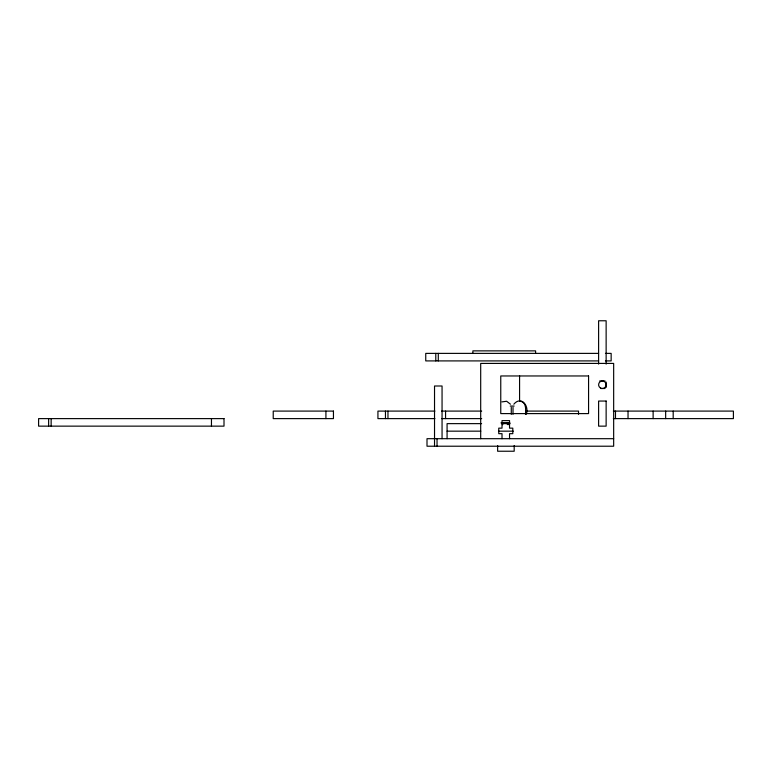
<?xml version="1.0" encoding="UTF-8"?>
<svg xmlns="http://www.w3.org/2000/svg" width="772" height="772" viewBox="0 0 772 772"><rect width="100%" height="100%" fill="white"/><g stroke="black" fill="none" stroke-linecap="round" stroke-linejoin="round"><path stroke-width="1.16" d="M502.611 424.639L502.611 422.631M508.941 424.639L508.941 422.631M513.843 404.19C521.042 395.553 529.467 405.628 526.263 414.303M501.916 401.894L506.654 401.266L510.437 404.19M598.609 353.383L425.748 353.383L425.748 360.91L598.609 360.91M605.451 353.383L611.154 353.383L611.154 360.91L605.451 360.91M599.68 380.982L605.055 380.982M600.761 388.509L605.055 388.509M510.234 406.072L514.133 406.072M434.906 411.09L377.933 411.09L377.933 418.617L434.906 418.617M441.632 411.09L481.68 411.09M525.568 411.09L578.527 411.09L578.527 414.313M613.335 411.09L733.4 411.09L733.4 418.617L613.335 418.617M441.632 418.617L481.68 418.617M501.086 422.631L509.781 422.631M481.603 423.635L447.075 423.635L447.075 438.689M501.26 423.635L510.128 423.635M447.075 431.162L480.792 431.162M498.857 431.162L513.303 431.162M613.663 438.689L427.003 438.689L427.003 446.216L613.663 446.216L613.663 363.419L480.695 363.419L480.695 438.689M520.868 401.266C526.552 402.801 525.713 409.835 525.491 414.303M502.572 422.631L502.572 424.639M673.184 411.09L673.184 418.617M665.657 411.09L665.657 418.617M653.122 411.09L653.122 418.617M628.032 411.09L628.032 418.617M615.487 411.09L615.487 418.617M606.136 364.123L606.136 320.766L598.609 320.766L598.609 364.123M606.136 382.053L606.136 387.438M535.604 353.383L535.604 350.874L472.879 350.874L472.879 353.383M519.575 375.781L519.575 401.411M514.191 445.531L514.191 451.234L497.631 451.234L497.631 445.531M513.013 407.327L513.013 414.303M511.276 407.327L511.276 414.303M509.539 438.689L509.539 433.671L512.801 433.671L512.801 428.151L509.539 428.151L509.539 420.624L502.012 420.624L502.012 428.151L498.751 428.151L498.751 433.671L502.012 433.671L502.012 438.689M508.98 422.631L508.98 424.639M445.56 411.09L445.56 418.617M442.057 438.689L442.057 386L434.53 386L434.53 446.216M438.293 353.383L438.293 360.91M437.039 438.689L437.039 446.216M435.784 353.383L435.784 360.91M387.969 411.09L387.969 418.617M385.46 411.09L385.46 418.617M325.919 411.09L325.919 418.617M211.46 418.617L211.46 426.144M51.145 418.617L51.145 426.144M48.636 418.617L48.636 426.144M507.465 422.631L507.455 424.639L507.503 422.631M588.573 375.964L500.758 375.964L500.758 413.599L588.573 413.599L588.573 375.964M606.136 401.054L598.609 401.054L598.609 426.144L606.136 426.144L606.136 401.054M333.446 411.09L273.23 411.09L273.23 418.617L333.446 418.617L333.446 411.09M224.005 418.617L38.6 418.617L38.6 426.144L224.005 426.144L224.005 418.617M600.491 388.007A3.763 3.763 0 0 0 606.136 384.745A3.763 3.763 0 0 0 600.491 381.484A3.763 3.763 0 0 0 600.491 388.007"/></g></svg>
